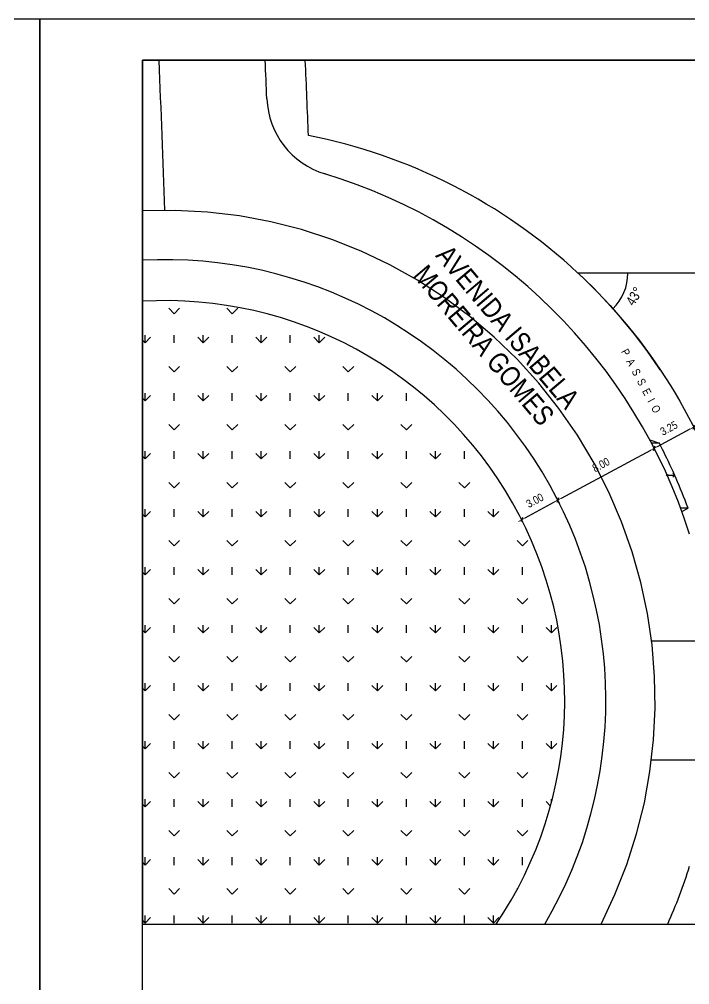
# Model space of a CAD drawing. Header units: millimetres. Extents: x 1170 to 1315, y 90 to 135.
# Drawn here: x 1242.18 to 1254.43, y 117.09 to 134.74 of the extents above; entities that cross this region are included whole.
import ezdxf

# ---------------------------------------------------------------- set-up
doc = ezdxf.new("R2010")
doc.units = ezdxf.units.MM
doc.header["$LTSCALE"] = 20
doc.header["$MEASUREMENT"] = 0
doc.linetypes.add('HIDDEN', pattern=[0.375, 0.25, -0.125])
doc.linetypes.add('HIDDEN2', pattern=[0.1875, 0.125, -0.0625])
doc.layers.get('0').update_dxf_attribs({"linetype": 'CONTINUOUS'})
doc.layers.get('DEFPOINTS').update_dxf_attribs({"linetype": 'CONTINUOUS'})
for name, color, linetype in [('BOUNDARY LOTES', 7, 'CONTINUOUS'), ('BOUNDARY VERDES', 92, 'CONTINUOUS'), ('Calçada', 1, 'CONTINUOUS'), ('COTA', 7, 'CONTINUOUS'), ('E-TXT-Y', 2, 'CONTINUOUS'), ('Indic_Corte_Vista', 2, 'CONTINUOUS'), ('projeção', 6, 'CONTINUOUS'), ('QUADRA', 4, 'CONTINUOUS')]:
    doc.layers.add(name, color=color, linetype=linetype)
doc.layers.add('E-Pen-C', color=4, linetype='CONTINUOUS', lineweight=15)
doc.layers.add('E-Pen-G', color=3, linetype='CONTINUOUS', lineweight=30)
doc.styles.add('F2', font='ARIALN.TTF')
doc.dimstyles.new('DIMENSION-1', dxfattribs={"dimtxt": 0.145, "dimasz": 0.07, "dimexe": 1, "dimexo": 0, "dimgap": 0.12, "dimtad": 1, "dimzin": 7, "dimdsep": 46, "dimtxsty": 'F2', "dimblk1": 'TRACO', "dimblk2": 'TRACO', "dimsah": 1, "dimcen": 1, "dimse1": 1, "dimse2": 1, "dimclrd": 4, "dimclre": 256, "dimclrt": 4, "dimadec": 8, "dimazin": 0, "dimtfac": 1, "dimtix": 1, "dimtmove": 2, "dimatfit": 3, "dimldrblk": 'TRACO', "dimfxl": 1, "dimtolj": 1, "dimtzin": 0, "dimarcsym": 0})

# ---------------------------------------------------------------- blocks, each defined once
blk = doc.blocks.new('TRACO')
at = {"layer": 'E-Pen-C'}
for p, q in [((-1, 0), (1, 0)), ((0, 1), (0, -1))]:
    blk.add_line(p, q, dxfattribs=at)
at = {"layer": 'E-Pen-G'}
blk.add_line((-0.42, -0.42), (0.42, 0.42), dxfattribs=at)
blk = doc.blocks.new('*D468')
at = {"layer": 'COTA', "color": 4, "linetype": 'Continuous', "lineweight": -2}
blk.add_line((1251.424, 125.627), (1251.962, 125.917), dxfattribs=at)
at = {"layer": 'DEFPOINTS', "color": 0, "linetype": 'Continuous'}
for p in [(1251.933, 126.118), (1252.023, 125.95), (1251.272, 125.761)]:
    blk.add_point(p, dxfattribs=at)
at = {"layer": 'COTA', "color": 4, "linetype": 'Continuous', "lineweight": -2, "xscale": 0.07, "yscale": 0.07, "zscale": 0.07}
for p, rotation in [((1252.023, 125.95), 28.36302782690849), ((1251.362, 125.593), 208.3630278269085)]:
    blk.add_blockref('TRACO', p, dxfattribs=dict(at, rotation=rotation))
at = {"layer": 'COTA', "color": 4, "linetype": 'Continuous', "insert": (1251.601, 125.943), "char_height": 0.145, "attachment_point": 5, "rotation": 28.363, "style": 'F2'}
blk.add_mtext('\\A1;3.00', dxfattribs=at)
blk = doc.blocks.new('*D469')
at = {"layer": 'COTA', "color": 4, "linetype": 'Continuous', "lineweight": -2}
blk.add_line((1252.085, 125.984), (1253.719, 126.866), dxfattribs=at)
at = {"layer": 'DEFPOINTS', "color": 0, "linetype": 'Continuous'}
for p in [(1253.781, 126.899), (1253.805, 126.854), (1251.933, 126.118)]:
    blk.add_point(p, dxfattribs=at)
at = {"layer": 'COTA', "color": 4, "linetype": 'Continuous', "lineweight": -2, "xscale": 0.07, "yscale": 0.07, "zscale": 0.07}
for p, rotation in [((1253.781, 126.899), 28.36302782690824), ((1252.023, 125.95), 208.3630278269083)]:
    blk.add_blockref('TRACO', p, dxfattribs=dict(at, rotation=rotation))
at = {"layer": 'COTA', "color": 4, "linetype": 'Continuous', "insert": (1252.81, 126.595), "char_height": 0.145, "attachment_point": 5, "rotation": 28.363, "style": 'F2'}
blk.add_mtext('\\A1;8.00', dxfattribs=at)
blk = doc.blocks.new('*D470')
at = {"layer": 'COTA', "color": 4, "linetype": 'Continuous', "lineweight": -2}
blk.add_line((1253.842, 126.932), (1254.442, 127.256), dxfattribs=at)
at = {"layer": 'DEFPOINTS', "color": 0, "linetype": 'Continuous'}
for p in [(1254.486, 127.323), (1254.504, 127.289), (1253.805, 126.854)]:
    blk.add_point(p, dxfattribs=at)
at = {"layer": 'COTA', "color": 4, "linetype": 'Continuous', "lineweight": -2, "xscale": 0.07, "yscale": 0.07, "zscale": 0.07}
for p, rotation in [((1254.504, 127.289), 28.36302782690824), ((1253.781, 126.899), 208.3630278269083)]:
    blk.add_blockref('TRACO', p, dxfattribs=dict(at, rotation=rotation))
at = {"layer": 'COTA', "color": 4, "linetype": 'Continuous', "insert": (1254.05, 127.265), "char_height": 0.145, "attachment_point": 5, "rotation": 28.363, "style": 'F2'}
blk.add_mtext('\\A1;3.25', dxfattribs=at)

msp = doc.modelspace()

# ---------------------------------------------------------------- hatches: boundary and pattern name
at = {"layer": 'BOUNDARY VERDES', "linetype": 'ByBlock'}
h = msp.add_hatch(dxfattribs=at)
h.set_pattern_fill('ACET-2D-ACET-2D-GRASS', color=8, scale=0.75, style=0)
h.set_pattern_definition([(90, (-2297.06475, 1892.70387), (-0.530330086, 6e-17), [0.140625, -0.92003517]), (45, (-2297.06475, 1892.7039), (-0.53033009, 0.53033009), [0.140625, -0.609375]), (135, (-2297.06475, 1892.7039), (-0.53033009, -0.53033009), [0.140625, -0.609375])])
h.paths.add_polyline_path([(1244.43, 129.577), (1244.43, 118.201), (1250.894, 118.201), (1250.918, 118.234), (1251.287, 118.849), (1251.593, 119.497), (1251.835, 120.172), (1252.009, 120.867), (1252.114, 121.576), (1252.149, 122.292), (1252.114, 123.008), (1252.009, 123.717), (1251.835, 124.413), (1251.593, 125.088), (1251.287, 125.736), (1250.918, 126.351), (1250.491, 126.927), (1250.009, 127.458), (1249.478, 127.939), (1248.902, 128.366), (1248.287, 128.735), (1247.639, 129.041), (1246.964, 129.283), (1246.269, 129.457), (1245.559, 129.562), (1244.843, 129.597)])

# ---------------------------------------------------------------- linework, layer by layer
at = {"color": 2}
for points in [[(1170.198, 90.189), (1242.555, 90.189), (1242.555, 134.739), (1170.198, 134.739)], [(1242.555, 90.189), (1314.911, 90.189), (1314.911, 134.739), (1242.555, 134.739)]]:
    msp.add_lwpolyline(points, close=True, dxfattribs=at)
at = {"color": 1}
msp.add_lwpolyline([(1244.43, 133.989), (1314.161, 133.989), (1314.161, 90.939), (1244.43, 90.939)], close=True, dxfattribs=at)
at = {"layer": 'BOUNDARY LOTES', "color": 8}
msp.add_lwpolyline([(1247.433, 133.372), (1247.433, 133.372)], dxfattribs=at)
at = {"layer": 'BOUNDARY LOTES', "color": 8, "linetype": 'HIDDEN2'}
msp.add_lwpolyline([(1263.152, 130.1), (1255.652, 130.1), (1252.39, 130.1, -0.152176), (1255.354, 124.903), (1263.152, 124.903)], format="xyb", close=True, dxfattribs=at)
at = {"layer": 'Calçada', "color": 7}
for centre, major_axis, start_param, end_param in [((1050.69, 125.292), (-196.176, 0), 3.182365, 3.185949), ((1248.202, 133.348), (-1.5, 0), 0.040772, 1.275888), ((1244.843, 122.292), (-10.056, 0), 3.448195, 4.41748), ((1244.843, 122.292), (-8.056, 0), 2.608816, 4.763727), ((1244.843, 122.292), (-10.056, 0), 2.722522, 2.83499)]:
    msp.add_ellipse(centre, major_axis=major_axis, ratio=0.99981, start_param=start_param, end_param=end_param, dxfattribs=at)
at = {"layer": 'Calçada', "color": 8}
msp.add_ellipse((1244.843, 122.292), major_axis=(-8.056, 0), ratio=0.99981, start_param=2.608816, end_param=4.763727, dxfattribs=at)
msp.add_ellipse((1244.843, 122.292), major_axis=(-8.056, 0), ratio=0.99981, start_param=2.608816, end_param=4.763727, dxfattribs=at)
at = {"layer": 'COTA', "color": 8, "linetype": 'Continuous'}
for p, q in [((1253.701, 127.052), (1253.876, 126.989)), ((1253.876, 126.989), (1253.735, 126.989)), ((1254.02, 126.405, -0.064), (1254.156, 126.405)), ((1254.156, 126.405), (1254.121, 126.44)), ((1254.156, 126.405), (1254.121, 126.369))]:
    msp.add_line(p, q, dxfattribs=at)
at = {"layer": 'COTA', "color": 1, "linetype": 'Continuous'}
msp.add_lwpolyline([(1271.526, 133.989), (1244.43, 133.989), (1244.43, 118.201), (1271.526, 118.201)], close=True, dxfattribs=at)
msp.add_lwpolyline([(1271.526, 133.989), (1244.43, 133.989), (1244.43, 118.201), (1271.526, 118.201)], close=True, dxfattribs=at)
at = {"layer": 'COTA', "color": 2, "linetype": 'Continuous'}
msp.add_lwpolyline([(1263.152, 130.1), (1255.652, 130.1), (1252.39, 130.1, -0.133455), (1255.169, 125.618, 0.331683), (1256.128, 124.903), (1262.152, 124.905, 0.414214), (1263.152, 125.905)], format="xyb", close=True, dxfattribs=at)
at = {"layer": 'COTA', "color": 8, "linetype": 'Continuous'}
msp.add_circle((1254.02, 126.404), 0.0125, dxfattribs=at)
at = {"layer": 'COTA', "color": 6, "linetype": 'Continuous'}
for centre, radius, start, end in [((1051.429, 125.159), 196.176, 2.1777, 2.57968), ((1245.532, 122.744), 10.056, 47.0068, 78.9312), ((1244.843, 122.292), 7.305, 325.9397, 93.2443)]:
    msp.add_arc(centre, radius, start, end, dxfattribs=at)
at = {"layer": 'Indic_Corte_Vista', "color": 8}
for p, q in [((1254.4, 125.803), (1254.266, 125.803)), ((1254.29, 125.741), (1254.4, 125.803))]:
    msp.add_line(p, q, dxfattribs=at)
msp.add_arc((1252.39, 130.1), 0.911, 314.4111, 0, dxfattribs=at)
msp.add_open_spline([(1254.4, 125.803), (1254.253, 126.195), (1254.112, 126.518), (1253.929, 126.886), (1253.903, 126.938), (1253.876, 126.989)], degree=3, knots=[3.5002768, 3.5002768, 3.5002768, 3.5002768, 3.6040081, 3.6040081, 3.6212061, 3.6212061, 3.6212061, 3.6212061], dxfattribs=at)
at = {"layer": 'projeção', "color": 8, "linetype": 'HIDDEN', "ltscale": 12}
for p, q in [((1253.72, 123.38), (1271.526, 123.38)), ((1253.72, 121.205), (1271.526, 121.205))]:
    msp.add_line(p, q, dxfattribs=at)
msp.add_lwpolyline([(1252.811, 118.201, 0.576327), (1244.43, 131.239)], format="xyb", dxfattribs=at)
msp.add_ellipse((1050.69, 125.292), major_axis=(-194.238, 0), ratio=0.99981, start_param=3.172263, end_param=3.186392, dxfattribs=at)
at = {"layer": 'QUADRA', "color": 8}
msp.add_arc((1244.843, 122.292), 7.305, 325.9397, 93.2443, dxfattribs=at)

# ---------------------------------------------------------------- texts
at = {"layer": 'E-TXT-Y', "style": 'F2'}
for s, height, rotation, p in [('AVENIDA ISABELA', 0.36579, 310.2422, (1249.772, 130.412)), ('MOREIRA GOMES', 0.36579, 310.2422, (1249.357, 130.05)), ('43°', 0.1829, 58.231, (1253.407, 129.487)), ('P  A  S  S  E  I  O', 0.14632, 298.1684, (1253.17, 128.665))]:
    msp.add_text(s, height=height, rotation=rotation, dxfattribs=at).set_placement(p)

# ---------------------------------------------------------------- dimensions: what is measured, and where the dimension line sits
at = {"layer": 'COTA', "color": 7, "linetype": 'Continuous'}
for base, p1, p2, text, picture, middle in [((1254.504, 127.289), (1253.805, 126.854), (1254.486, 127.323), '3.25', '*D470', (1254.05, 127.265)), ((1253.781, 126.899), (1251.933, 126.118), (1253.805, 126.854), '8.00', '*D469', (1252.81, 126.595))]:
    dim = msp.add_linear_dim(base=base, p1=p1, p2=p2, angle=208.363, text=text, dimstyle='DIMENSION-1', override={"dimadec": 0, "dimfxl": 0.04}, dxfattribs=at)
    dim.commit()
    dim.dimension.update_dxf_attribs({"geometry": picture, "text_midpoint": middle})
dim = msp.add_aligned_dim(p1=(1251.272, 125.761), p2=(1251.933, 126.118), distance=-0.191, text='3.00', dimstyle='DIMENSION-1', override={"dimadec": 0, "dimfxl": 0.04}, dxfattribs=at)
dim.commit()
dim.dimension.update_dxf_attribs({"geometry": '*D468', "text_midpoint": (1251.601, 125.943)})

doc.saveas('drawing.dxf')
